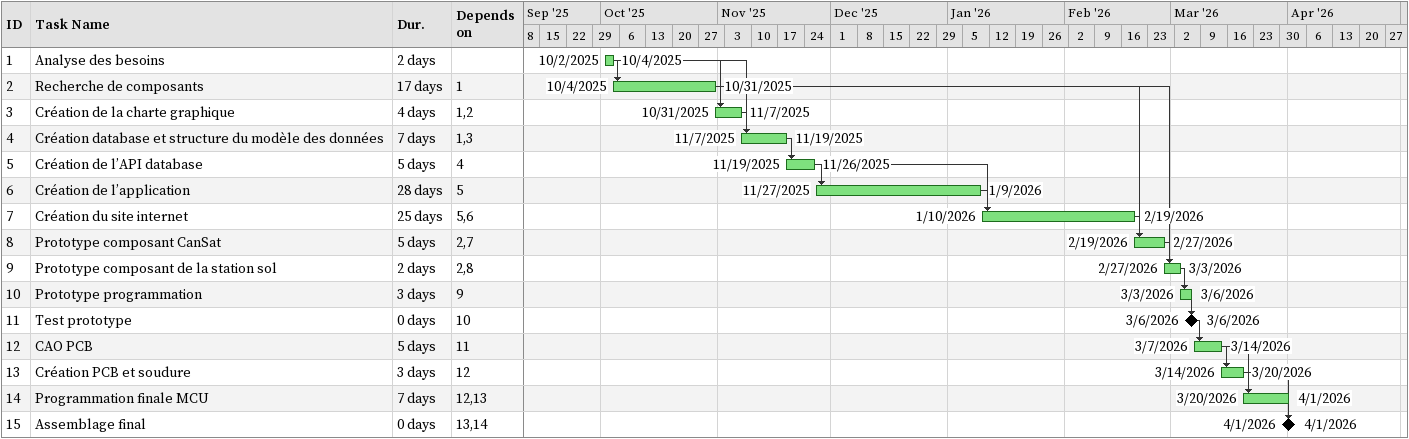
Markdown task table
| ID | Task | Duration | Start | Finish | Predecessors |
|---|---|---|---|---|---|
| 1 | Analyse des besoins | 2d | 2025-10-02 | 2025-10-04 |  |
| 2 | Recherche de composants | 17d | 2025-10-04 | 2025-10-31 | 1 |
| 3 | Création de la charte graphique | 4d | 2025-10-31 | 2025-11-07 | 1, 2 |
| 4 | Création database et structure du modèle des données | 7d | 2025-11-07 | 2025-11-19 | 1, 3 |
| 5 | Création de l’API database | 5d | 2025-11-19 | 2025-11-26 | 4 |
| 6 | Création de l’application | 28d | 2025-11-27 | 2026-01-09 | 5 |
| 7 | Création du site internet | 25d | 2026-01-10 | 2026-02-19 | 5, 6 |
| 8 | Prototype composant CanSat | 5d | 2026-02-19 | 2026-02-27 | 2, 7 |
| 9 | Prototype composant de la station sol | 2d | 2026-02-27 | 2026-03-03 | 2, 8 |
| 10 | Prototype programmation | 3d | 2026-03-03 | 2026-03-06 | 9 |
| 11 | Test prototype | 0d | 2026-03-06 | 2026-03-06 | 10 |
| 12 | CAO PCB | 5d | 2026-03-07 | 2026-03-14 | 11 |
| 13 | Création PCB et soudure | 3d | 2026-03-14 | 2026-03-20 | 12 |
| 14 | Programmation finale MCU | 7d | 2026-03-20 | 2026-04-01 | 12, 13 |
| 15 | Assemblage final | 0d | 2026-04-01 | 2026-04-01 | 13, 14 |
